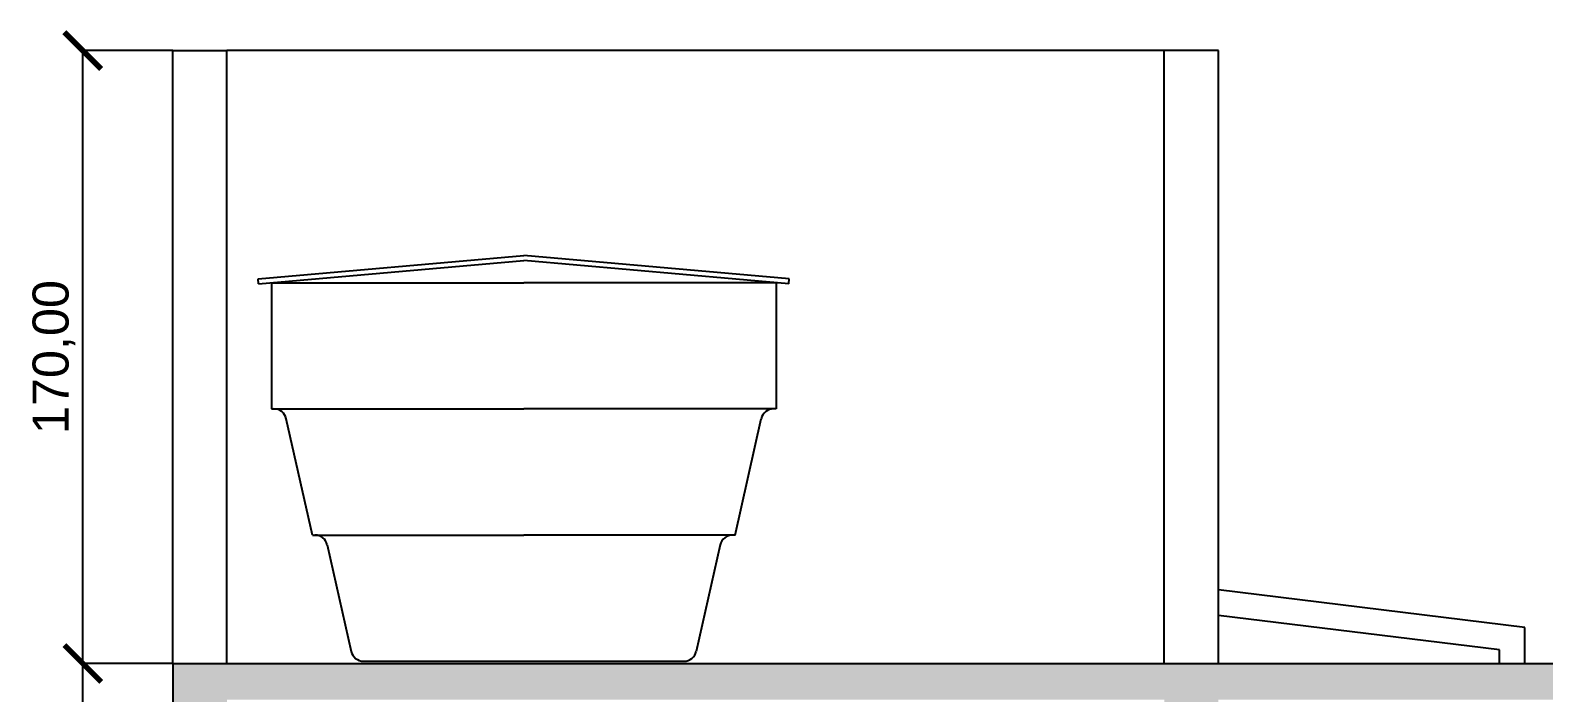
# Model space of a CAD drawing. Header units: metres. Extents: x 13415 to 21618, y 7657 to 10396.
# Drawn here: x 17634.2 to 18054.1, y 9440.4 to 9624.2 of the extents above; entities that cross this region are included whole.
import ezdxf

# ---------------------------------------------------------------- set-up
doc = ezdxf.new("R2010")
doc.units = ezdxf.units.M
doc.header["$LTSCALE"] = 0.2
for name, color, linetype in [('01', 1, 'Continuous'), ('03', 3, 'Continuous'), ('04', 4, 'Continuous'), ('05', 5, 'Continuous'), ('06', 6, 'Continuous'), ('Block1', 1, 'Continuous'), ('Block2', 2, 'Continuous')]:
    doc.layers.add(name, color=color, linetype=linetype)
doc.styles.get("Standard").update_dxf_attribs({"font": 'arial.ttf'})
doc.dimstyles.new('Cotas Externas', dxfattribs={"dimtxt": 10, "dimasz": 10.2, "dimexe": 0.125, "dimexo": 0.0625, "dimgap": 2, "dimtad": 1, "dimzin": 1, "dimtxsty": 'Standard', "dimblk": 'ARCHTICK', "dimcen": 0.2, "dimclrd": 2, "dimclre": 2, "dimadec": 0, "dimazin": 0, "dimtfac": 1, "dimtmove": 0, "dimatfit": 3, "dimfxl": 1, "dimarcsym": 0})

# ---------------------------------------------------------------- blocks, each defined once
blk = doc.blocks.new('_ArchTick')
at = {"color": 0, "linetype": 'ByBlock', "const_width": 0.15}
blk.add_lwpolyline([(-0.5, -0.5), (0.5, 0.5)], dxfattribs=at)
blk = doc.blocks.new('*D243')
at = {"layer": '04', "color": 2, "lineweight": -2, "transparency": 16777216}
for p, q in [((17673.73, 9448.52), (17648.67, 9448.52)), ((17648.79, 9148.52), (17648.79, 9448.52)), ((17673.73, 9148.52), (17648.67, 9148.52))]:
    blk.add_line(p, q, dxfattribs=at)
at = {"layer": 'Defpoints', "color": 0, "transparency": 16777216}
for p in [(17648.79, 9448.52), (17673.79, 9448.52), (17673.79, 9148.52)]:
    blk.add_point(p, dxfattribs=at)
at = {"layer": '04', "color": 2, "lineweight": -2, "transparency": 16777216, "xscale": 10.2, "yscale": 10.2, "zscale": 10.2}
for p, rotation in [((17648.79, 9448.52), 90), ((17648.79, 9148.52), 270)]:
    blk.add_blockref('_ArchTick', p, dxfattribs=dict(at, rotation=rotation))
at = {"layer": '04', "color": 0, "transparency": 16777216, "insert": (17640.78, 9298.52), "char_height": 10, "attachment_point": 5, "rotation": 90}
blk.add_mtext('300,00', dxfattribs=at)
blk = doc.blocks.new('*D244')
at = {"layer": '04', "color": 2, "lineweight": -2, "transparency": 16777216}
for p, q in [((17673.73, 9618.52), (17648.67, 9618.52)), ((17648.79, 9448.52), (17648.79, 9618.52)), ((17673.73, 9448.52), (17648.67, 9448.52))]:
    blk.add_line(p, q, dxfattribs=at)
at = {"layer": 'Defpoints', "color": 0, "transparency": 16777216}
for p in [(17648.79, 9618.52), (17673.79, 9618.52), (17673.79, 9448.52)]:
    blk.add_point(p, dxfattribs=at)
at = {"layer": '04', "color": 2, "lineweight": -2, "transparency": 16777216, "xscale": 10.2, "yscale": 10.2, "zscale": 10.2}
for p, rotation in [((17648.79, 9618.52), 90), ((17648.79, 9448.52), 270)]:
    blk.add_blockref('_ArchTick', p, dxfattribs=dict(at, rotation=rotation))
at = {"layer": '04', "color": 0, "transparency": 16777216, "insert": (17640.78, 9533.52), "char_height": 10, "attachment_point": 5, "rotation": 90}
blk.add_mtext('170,00', dxfattribs=at)

msp = doc.modelspace()

# ---------------------------------------------------------------- hatches: boundary and pattern name
at = {"layer": '01'}
h = msp.add_hatch(dxfattribs=at)
h.set_pattern_fill('AR-CONC', color=256, scale=0.1)
h.set_pattern_definition([(50, (-6806.049, 3562.744), (18.218467, -1.5939086), [1.905, -20.955]), (355, (-6806.049, 3562.744), (-3.524342, 19.105685), [1.524, -16.764058]), (100.451445, (-6804.53, 3562.611), (14.694125, 17.511775), [1.619001, -17.809024]), (46.1842, (-6806.049, 3567.824), (27.107904, -4.204233), [2.8575, -31.4325]), (96.63556, (-6803.79, 3567.474), (23.740413, 24.742612), [2.428502, -26.71356]), (351.18415, (-6806.05, 3567.824), (23.740413, 24.742612), [2.285997, -25.145973]), (21, (-6803.509, 3566.554), (15.161439, -10.22652), [1.905, -20.955]), (326, (-6803.509, 3566.554), (6.180203, 18.418797), [1.524, -16.764]), (71.451445, (-6802.245, 3565.702), (21.341642, 8.192277), [1.619001, -17.808994]), (37.5, (-6806.049, 3562.744), (0.3088603, 8.4555039), [0, -16.5608, 0, -17.018, 0, -16.8275]), (7.5, (-6806.049, 3562.744), (6.6819663, 10.0180575), [0, -9.7028, 0, -16.1798, 0, -6.4135]), (327.5, (-6811.713, 3562.744), (13.5590595, -0.5728744), [0, -6.35, 0, -19.812, 0, -26.289]), (317.5, (-6814.253, 3562.744), (14.812918, 2.542649), [0, -8.255, 0, -13.1572, 0, -18.669])])
h.paths.add_polyline_path([(18078.794, 9438.521), (18428.794, 9438.521), (18428.794, 9408.521), (18443.794, 9408.521), (18443.794, 9448.521), (17673.794, 9448.521), (17673.794, 9408.521), (17688.794, 9408.521), (17688.794, 9438.521), (17948.794, 9438.521), (17948.794, 9408.521), (17963.794, 9408.521), (17963.794, 9438.521), (18063.794, 9438.521), (18063.794, 9408.521), (18078.794, 9408.521)])

# ---------------------------------------------------------------- linework, layer by layer
at = {"layer": '01', "linetype": 'ByBlock'}
msp.add_line((17948.794, 9618.521), (17688.794, 9618.521), dxfattribs=at)
at = {"layer": '03'}
for p, q in [((18048.794, 9458.521), (17963.794, 9468.91)), ((18041.794, 9452.324), (17963.794, 9461.858)), ((18048.794, 9448.521), (18048.794, 9458.521)), ((18041.794, 9448.521), (18041.794, 9452.324)), ((18048.794, 9448.521), (18048.794, 9448.521))]:
    msp.add_line(p, q, dxfattribs=at)
at = {"layer": '05'}
msp.add_line((17673.794, 9448.521), (17673.794, 9618.521), dxfattribs=at)
at = {"layer": '05', "linetype": 'ByBlock'}
for p, q in [((17673.794, 9618.521), (17688.794, 9618.521)), ((17688.794, 9448.521), (17688.794, 9618.521)), ((17948.794, 9448.521), (17948.794, 9618.521)), ((17963.794, 9618.521), (17948.794, 9618.521)), ((17963.794, 9448.521), (17963.794, 9618.521))]:
    msp.add_line(p, q, dxfattribs=at)
at = {"layer": '06'}
for q in [(18443.794, 9448.521), (17673.794, 9408.521)]:
    msp.add_line((17673.794, 9448.521), q, dxfattribs=at)
at = {"layer": 'Block1', "ltscale": 85}
for p, q in [((17701.116, 9519.148), (17771.116, 9519.148)), ((17841.116, 9519.148), (17771.116, 9519.148)), ((17712.491, 9484.148), (17771.116, 9484.148)), ((17829.741, 9484.148), (17771.116, 9484.148))]:
    msp.add_line(p, q, dxfattribs=at)
at = {"layer": 'Block2', "ltscale": 85}
for p, q in [((17697.454, 9555.233), (17771.116, 9561.677)), ((17697.576, 9553.838), (17771.116, 9560.272)), ((17844.779, 9555.233), (17771.116, 9561.677)), ((17844.657, 9553.838), (17771.116, 9560.272)), ((17697.576, 9553.838), (17697.454, 9555.233)), ((17701.116, 9554.148), (17701.116, 9519.148)), ((17701.116, 9554.148), (17771.116, 9554.148)), ((17841.116, 9554.148), (17771.116, 9554.148)), ((17841.116, 9554.148), (17841.116, 9519.148)), ((17844.657, 9553.838), (17844.779, 9555.233)), ((17701.116, 9519.148), (17701.816, 9519.148)), ((17841.116, 9519.148), (17840.416, 9519.148)), ((17712.491, 9484.148), (17705.231, 9516.416)), ((17829.741, 9484.148), (17837.002, 9516.416)), ((17712.491, 9484.148), (17713.191, 9484.148)), ((17829.741, 9484.148), (17829.041, 9484.148)), ((17716.606, 9481.416), (17723.252, 9451.88)), ((17825.627, 9481.416), (17818.981, 9451.88)), ((17726.666, 9449.148), (17815.566, 9449.148))]:
    msp.add_line(p, q, dxfattribs=at)
for centre, start, end in [((17701.816, 9515.648), 12.68038, 90), ((17840.416, 9515.648), 90, 167.31962), ((17713.191, 9480.648), 12.68038, 90), ((17829.041, 9480.648), 90, 167.31962), ((17726.666, 9452.648), 192.68038, 270), ((17815.566, 9452.648), 270, 347.31962)]:
    msp.add_arc(centre, 3.5, start, end, dxfattribs=at)

# ---------------------------------------------------------------- dimensions: what is measured, and where the dimension line sits
at = {"layer": '04'}
for base, p1, p2, picture, middle in [((17648.794, 9618.521), (17673.794, 9448.521), (17673.794, 9618.521), '*D244', (17640.784, 9533.521)), ((17648.794, 9448.521), (17673.794, 9148.521), (17673.794, 9448.521), '*D243', (17640.784, 9298.521))]:
    dim = msp.add_linear_dim(base=base, p1=p1, p2=p2, angle=90, dimstyle='Cotas Externas', dxfattribs=at)
    dim.commit()
    dim.dimension.update_dxf_attribs({"geometry": picture, "text_midpoint": middle})

doc.saveas('drawing.dxf')
